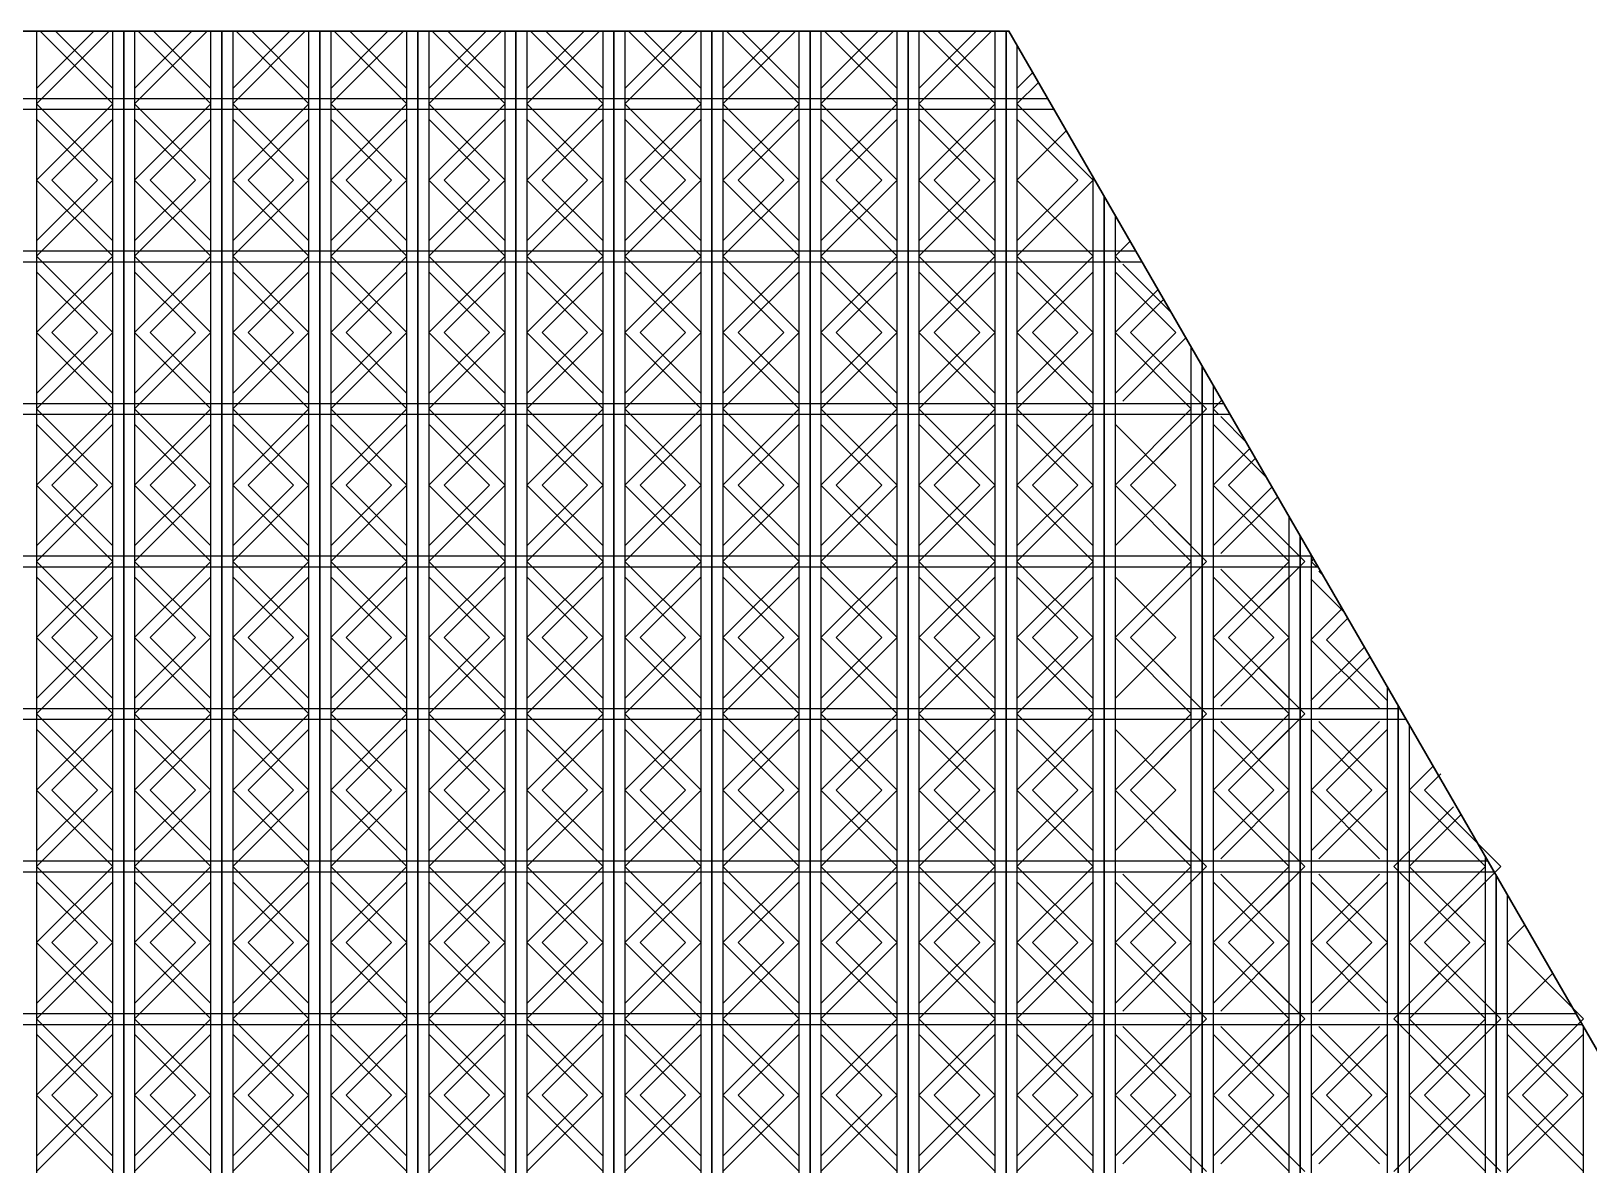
# Model space of a CAD drawing. Header units: millimetres. Extents: x 4404 to 35754, y 4815 to 12820.
# Drawn here: x 5293.4 to 5650.9, y 5927.9 to 6188 of the extents above; entities that cross this region are included whole.
import ezdxf

# ---------------------------------------------------------------- set-up
doc = ezdxf.new("R2010")
doc.units = ezdxf.units.MM
doc.layers.get('0').update_dxf_attribs({"color": 50})
doc.layers.add('3d', color=220, linetype='Continuous')

msp = doc.modelspace()

# ---------------------------------------------------------------- linework, layer by layer
at = {"color": 220, "lineweight": 30}
msp.add_lwpolyline([(5517.85, 5322), (5017.85, 5322), (4767.85, 5755.01), (5017.85, 6188.03), (5517.85, 6188.03), (5767.85, 5755.01), (5517.85, 5322)], dxfattribs=at)
at = {"layer": '3d'}
for p, q in [((5294.7, 6188.03), (5294.7, 5322)), ((5312.2, 5322), (5312.2, 6188.03)), ((5314.7, 6188.03), (5314.7, 5322)), ((5314.7, 5322), (5314.7, 6188.03)), ((5317.2, 6188.03), (5317.2, 5322)), ((5334.7, 5322), (5334.7, 6188.03)), ((5337.2, 6188.03), (5337.2, 5322)), ((5337.2, 5322), (5337.2, 6188.03)), ((5339.7, 6188.03), (5339.7, 5322)), ((5357.2, 5322), (5357.2, 6188.03)), ((5359.7, 6188.03), (5359.7, 5322)), ((5359.7, 5322), (5359.7, 6188.03)), ((5362.2, 6188.03), (5362.2, 5322)), ((5379.7, 5322), (5379.7, 6188.03)), ((5382.2, 6188.03), (5382.2, 5322)), ((5382.2, 5322), (5382.2, 6188.03)), ((5384.7, 6188.03), (5384.7, 5322)), ((5402.2, 5322), (5402.2, 6188.03)), ((5404.7, 6188.03), (5404.7, 5322)), ((5404.7, 5322), (5404.7, 6188.03)), ((5407.2, 6188.03), (5407.2, 5322)), ((5424.7, 5322), (5424.7, 6188.03)), ((5427.2, 6188.03), (5427.2, 5322)), ((5427.2, 5322), (5427.2, 6188.03)), ((5429.7, 6188.03), (5429.7, 5322)), ((5447.2, 5322), (5447.2, 6188.03)), ((5449.7, 6188.03), (5449.7, 5322)), ((5449.7, 5322), (5449.7, 6188.03)), ((5452.2, 6188.03), (5452.2, 5322)), ((5469.7, 5322), (5469.7, 6188.03)), ((5472.2, 6188.03), (5472.2, 5322)), ((5472.2, 5322), (5472.2, 6188.03)), ((5474.7, 6188.03), (5474.7, 5322)), ((5492.2, 5322), (5492.2, 6188.03)), ((5494.7, 6188.03), (5494.7, 5322)), ((5494.7, 5322), (5494.7, 6188.03)), ((5497.2, 6188.03), (5497.2, 5322)), ((5514.7, 5322), (5514.7, 6188.03)), ((5517.2, 6188.03), (5517.2, 5322)), ((5517.2, 5322), (5517.2, 6188.03)), ((5519.7, 6184.82), (5519.7, 5325.2)), ((5008.94, 6172.6), (5526.76, 6172.6)), ((5007.5, 6170.1), (5528.2, 6170.1)), ((5537.2, 5355.51), (5537.2, 6154.51)), ((5539.7, 6150.18), (5539.7, 5359.84)), ((5539.7, 5359.84), (5539.7, 6150.18)), ((5542.2, 6145.85), (5542.2, 5364.17)), ((4987.29, 6135.1), (5548.41, 6135.1)), ((4988.73, 6137.6), (5546.96, 6137.6)), ((4988.73, 6137.6), (5546.96, 6137.6)), ((5559.7, 5394.48), (5559.7, 6115.54)), ((5562.2, 6111.21), (5562.2, 5398.81)), ((5562.2, 5398.81), (5562.2, 6111.21)), ((5564.7, 6106.88), (5564.7, 5403.14)), ((4968.53, 6102.6), (5567.17, 6102.6)), ((4968.53, 6102.6), (5567.17, 6102.6)), ((4967.08, 6100.1), (5568.62, 6100.1)), ((5582.2, 5433.45), (5582.2, 6076.57)), ((5584.7, 6072.24), (5584.7, 5437.6)), ((5584.7, 5437.6), (5584.7, 6072.24)), ((4948.32, 6067.6), (5587.38, 6067.6)), ((4948.32, 6067.6), (5587.38, 6067.6)), ((5587.2, 6067.91), (5587.2, 5442.11)), ((4946.88, 6065.1), (5588.82, 6065.1)), ((4946.88, 6065.1), (5588.82, 6065.1)), ((5604.7, 5472.43), (5604.7, 6037.6)), ((4928.11, 6032.6), (5607.59, 6032.6)), ((5607.2, 6033.27), (5607.2, 5476.76)), ((5607.2, 5476.76), (5607.2, 6033.27)), ((4926.67, 6030.1), (5609.03, 6030.1)), ((5609.7, 6028.94), (5609.7, 5481.09)), ((4907.91, 5997.6), (5627.79, 5997.6)), ((5627.2, 5511.4), (5627.2, 5998.63)), ((4906.46, 5995.1), (5629.24, 5995.1)), ((5629.7, 5994.3), (5629.7, 5515.73)), ((5629.7, 5515.73), (5629.7, 5994.3)), ((5632.2, 5989.97), (5632.2, 5520.06)), ((4886.25, 5960.1), (5649.44, 5960.1)), ((4887.7, 5962.6), (5648, 5962.6)), ((5649.7, 5550.37), (5649.7, 5959.66))]:
    msp.add_line(p, q, dxfattribs=at)
for points in [[(5295.52, 6188.03), (5312.2, 6171.35), (5294.7, 6153.85), (5312.2, 6136.35), (5294.7, 6118.85), (5312.2, 6101.35), (5294.7, 6083.85), (5312.2, 6066.35), (5294.7, 6048.85), (5312.2, 6031.35), (5294.7, 6013.85), (5312.2, 5996.35), (5294.7, 5978.85), (5312.2, 5961.35), (5294.7, 5943.85), (5312.2, 5926.35)], [(5311.37, 6188.03), (5294.7, 6171.35), (5312.2, 6153.85), (5294.7, 6136.35), (5312.2, 6118.85), (5294.7, 6101.35), (5312.2, 6083.85), (5294.7, 6066.35), (5312.2, 6048.85), (5294.7, 6031.35), (5312.2, 6013.85), (5294.7, 5996.35), (5312.2, 5978.85), (5294.7, 5961.35), (5312.2, 5943.85), (5294.7, 5926.35)], [(5307.84, 6188.03), (5294.7, 6174.88)], [(5299.06, 6188.03), (5312.2, 6174.88)], [(5318.02, 6188.03), (5334.7, 6171.35), (5317.2, 6153.85), (5334.7, 6136.35), (5317.2, 6118.85), (5334.7, 6101.35), (5317.2, 6083.85), (5334.7, 6066.35), (5317.2, 6048.85), (5334.7, 6031.35), (5317.2, 6013.85), (5334.7, 5996.35), (5317.2, 5978.85), (5334.7, 5961.35), (5317.2, 5943.85), (5334.7, 5926.35)], [(5333.87, 6188.03), (5317.2, 6171.35), (5334.7, 6153.85), (5317.2, 6136.35), (5334.7, 6118.85), (5317.2, 6101.35), (5334.7, 6083.85), (5317.2, 6066.35), (5334.7, 6048.85), (5317.2, 6031.35), (5334.7, 6013.85), (5317.2, 5996.35), (5334.7, 5978.85), (5317.2, 5961.35), (5334.7, 5943.85), (5317.2, 5926.35)], [(5330.34, 6188.03), (5317.2, 6174.88)], [(5321.56, 6188.03), (5334.7, 6174.88)], [(5340.52, 6188.03), (5357.2, 6171.35), (5339.7, 6153.85), (5357.2, 6136.35), (5339.7, 6118.85), (5357.2, 6101.35), (5339.7, 6083.85), (5357.2, 6066.35), (5339.7, 6048.85), (5357.2, 6031.35), (5339.7, 6013.85), (5357.2, 5996.35), (5339.7, 5978.85), (5357.2, 5961.35), (5339.7, 5943.85), (5357.2, 5926.35)], [(5356.37, 6188.03), (5339.7, 6171.35), (5357.2, 6153.85), (5339.7, 6136.35), (5357.2, 6118.85), (5339.7, 6101.35), (5357.2, 6083.85), (5339.7, 6066.35), (5357.2, 6048.85), (5339.7, 6031.35), (5357.2, 6013.85), (5339.7, 5996.35), (5357.2, 5978.85), (5339.7, 5961.35), (5357.2, 5943.85), (5339.7, 5926.35)], [(5352.84, 6188.03), (5339.7, 6174.88)], [(5344.06, 6188.03), (5357.2, 6174.88)], [(5363.02, 6188.03), (5379.7, 6171.35), (5362.2, 6153.85), (5379.7, 6136.35), (5362.2, 6118.85), (5379.7, 6101.35), (5362.2, 6083.85), (5379.7, 6066.35), (5362.2, 6048.85), (5379.7, 6031.35), (5362.2, 6013.85), (5379.7, 5996.35), (5362.2, 5978.85), (5379.7, 5961.35), (5362.2, 5943.85), (5379.7, 5926.35)], [(5378.87, 6188.03), (5362.2, 6171.35), (5379.7, 6153.85), (5362.2, 6136.35), (5379.7, 6118.85), (5362.2, 6101.35), (5379.7, 6083.85), (5362.2, 6066.35), (5379.7, 6048.85), (5362.2, 6031.35), (5379.7, 6013.85), (5362.2, 5996.35), (5379.7, 5978.85), (5362.2, 5961.35), (5379.7, 5943.85), (5362.2, 5926.35)], [(5375.34, 6188.03), (5362.2, 6174.88)], [(5366.56, 6188.03), (5379.7, 6174.88)], [(5385.52, 6188.03), (5402.2, 6171.35), (5384.7, 6153.85), (5402.2, 6136.35), (5384.7, 6118.85), (5402.2, 6101.35), (5384.7, 6083.85), (5402.2, 6066.35), (5384.7, 6048.85), (5402.2, 6031.35), (5384.7, 6013.85), (5402.2, 5996.35), (5384.7, 5978.85), (5402.2, 5961.35), (5384.7, 5943.85), (5402.2, 5926.35)], [(5401.37, 6188.03), (5384.7, 6171.35), (5402.2, 6153.85), (5384.7, 6136.35), (5402.2, 6118.85), (5384.7, 6101.35), (5402.2, 6083.85), (5384.7, 6066.35), (5402.2, 6048.85), (5384.7, 6031.35), (5402.2, 6013.85), (5384.7, 5996.35), (5402.2, 5978.85), (5384.7, 5961.35), (5402.2, 5943.85), (5384.7, 5926.35)], [(5397.84, 6188.03), (5384.7, 6174.88)], [(5389.06, 6188.03), (5402.2, 6174.88)], [(5408.02, 6188.03), (5424.7, 6171.35), (5407.2, 6153.85), (5424.7, 6136.35), (5407.2, 6118.85), (5424.7, 6101.35), (5407.2, 6083.85), (5424.7, 6066.35), (5407.2, 6048.85), (5424.7, 6031.35), (5407.2, 6013.85), (5424.7, 5996.35), (5407.2, 5978.85), (5424.7, 5961.35), (5407.2, 5943.85), (5424.7, 5926.35)], [(5423.87, 6188.03), (5407.2, 6171.35), (5424.7, 6153.85), (5407.2, 6136.35), (5424.7, 6118.85), (5407.2, 6101.35), (5424.7, 6083.85), (5407.2, 6066.35), (5424.7, 6048.85), (5407.2, 6031.35), (5424.7, 6013.85), (5407.2, 5996.35), (5424.7, 5978.85), (5407.2, 5961.35), (5424.7, 5943.85), (5407.2, 5926.35)], [(5420.34, 6188.03), (5407.2, 6174.88)], [(5411.56, 6188.03), (5424.7, 6174.88)], [(5430.52, 6188.03), (5447.2, 6171.35), (5429.7, 6153.85), (5447.2, 6136.35), (5429.7, 6118.85), (5447.2, 6101.35), (5429.7, 6083.85), (5447.2, 6066.35), (5429.7, 6048.85), (5447.2, 6031.35), (5429.7, 6013.85), (5447.2, 5996.35), (5429.7, 5978.85), (5447.2, 5961.35), (5429.7, 5943.85), (5447.2, 5926.35)], [(5446.37, 6188.03), (5429.7, 6171.35), (5447.2, 6153.85), (5429.7, 6136.35), (5447.2, 6118.85), (5429.7, 6101.35), (5447.2, 6083.85), (5429.7, 6066.35), (5447.2, 6048.85), (5429.7, 6031.35), (5447.2, 6013.85), (5429.7, 5996.35), (5447.2, 5978.85), (5429.7, 5961.35), (5447.2, 5943.85), (5429.7, 5926.35)], [(5442.84, 6188.03), (5429.7, 6174.88)], [(5434.06, 6188.03), (5447.2, 6174.88)], [(5453.02, 6188.03), (5469.7, 6171.35), (5452.2, 6153.85), (5469.7, 6136.35), (5452.2, 6118.85), (5469.7, 6101.35), (5452.2, 6083.85), (5469.7, 6066.35), (5452.2, 6048.85), (5469.7, 6031.35), (5452.2, 6013.85), (5469.7, 5996.35), (5452.2, 5978.85), (5469.7, 5961.35), (5452.2, 5943.85), (5469.7, 5926.35)], [(5468.87, 6188.03), (5452.2, 6171.35), (5469.7, 6153.85), (5452.2, 6136.35), (5469.7, 6118.85), (5452.2, 6101.35), (5469.7, 6083.85), (5452.2, 6066.35), (5469.7, 6048.85), (5452.2, 6031.35), (5469.7, 6013.85), (5452.2, 5996.35), (5469.7, 5978.85), (5452.2, 5961.35), (5469.7, 5943.85), (5452.2, 5926.35)], [(5465.34, 6188.03), (5452.2, 6174.88)], [(5456.56, 6188.03), (5469.7, 6174.88)], [(5475.52, 6188.03), (5492.2, 6171.35), (5474.7, 6153.85), (5492.2, 6136.35), (5474.7, 6118.85), (5492.2, 6101.35), (5474.7, 6083.85), (5492.2, 6066.35), (5474.7, 6048.85), (5492.2, 6031.35), (5474.7, 6013.85), (5492.2, 5996.35), (5474.7, 5978.85), (5492.2, 5961.35), (5474.7, 5943.85), (5492.2, 5926.35)], [(5491.37, 6188.03), (5474.7, 6171.35), (5492.2, 6153.85), (5474.7, 6136.35), (5492.2, 6118.85), (5474.7, 6101.35), (5492.2, 6083.85), (5474.7, 6066.35), (5492.2, 6048.85), (5474.7, 6031.35), (5492.2, 6013.85), (5474.7, 5996.35), (5492.2, 5978.85), (5474.7, 5961.35), (5492.2, 5943.85), (5474.7, 5926.35)], [(5487.84, 6188.03), (5474.7, 6174.88)], [(5479.06, 6188.03), (5492.2, 6174.88)], [(5498.02, 6188.03), (5514.7, 6171.35), (5497.2, 6153.85), (5514.7, 6136.35), (5497.2, 6118.85), (5514.7, 6101.35), (5497.2, 6083.85), (5514.7, 6066.35), (5497.2, 6048.85), (5514.7, 6031.35), (5497.2, 6013.85), (5514.7, 5996.35), (5497.2, 5978.85), (5514.7, 5961.35), (5497.2, 5943.85), (5514.7, 5926.35)], [(5513.87, 6188.03), (5497.2, 6171.35), (5514.7, 6153.85), (5497.2, 6136.35), (5514.7, 6118.85), (5497.2, 6101.35), (5514.7, 6083.85), (5497.2, 6066.35), (5514.7, 6048.85), (5497.2, 6031.35), (5514.7, 6013.85), (5497.2, 5996.35), (5514.7, 5978.85), (5497.2, 5961.35), (5514.7, 5943.85), (5497.2, 5926.35)], [(5510.34, 6188.03), (5497.2, 6174.88)], [(5501.56, 6188.03), (5514.7, 6174.88)], [(5523.34, 6178.52), (5519.7, 6174.88)], [(5524.63, 6176.28), (5519.7, 6171.35), (5537.2, 6153.85), (5519.7, 6136.35), (5537.2, 6118.85), (5519.7, 6101.35), (5537.2, 6083.85), (5519.7, 6066.35), (5537.2, 6048.85), (5519.7, 6031.35), (5537.2, 6013.85), (5519.7, 5996.35), (5537.2, 5978.85), (5519.7, 5961.35), (5537.2, 5943.85), (5519.7, 5926.35)], [(5294.7, 6167.81), (5308.66, 6153.85), (5294.7, 6139.88)], [(5312.2, 6167.81), (5298.23, 6153.85), (5312.2, 6139.88)], [(5317.2, 6167.81), (5331.16, 6153.85), (5317.2, 6139.88)], [(5334.7, 6167.81), (5320.73, 6153.85), (5334.7, 6139.88)], [(5339.7, 6167.81), (5353.66, 6153.85), (5339.7, 6139.88)], [(5357.2, 6167.81), (5343.23, 6153.85), (5357.2, 6139.88)], [(5362.2, 6167.81), (5376.16, 6153.85), (5362.2, 6139.88)], [(5379.7, 6167.81), (5365.73, 6153.85), (5379.7, 6139.88)], [(5384.7, 6167.81), (5398.66, 6153.85), (5384.7, 6139.88)], [(5402.2, 6167.81), (5388.23, 6153.85), (5402.2, 6139.88)], [(5407.2, 6167.81), (5421.16, 6153.85), (5407.2, 6139.88)], [(5424.7, 6167.81), (5410.73, 6153.85), (5424.7, 6139.88)], [(5429.7, 6167.81), (5443.66, 6153.85), (5429.7, 6139.88)], [(5447.2, 6167.81), (5433.23, 6153.85), (5447.2, 6139.88)], [(5452.2, 6167.81), (5466.16, 6153.85), (5452.2, 6139.88)], [(5469.7, 6167.81), (5455.73, 6153.85), (5469.7, 6139.88)], [(5474.7, 6167.81), (5488.66, 6153.85), (5474.7, 6139.88)], [(5492.2, 6167.81), (5478.23, 6153.85), (5492.2, 6139.88)], [(5497.2, 6167.81), (5511.16, 6153.85), (5497.2, 6139.88)], [(5514.7, 6167.81), (5500.73, 6153.85), (5514.7, 6139.88)], [(5519.7, 6167.81), (5533.66, 6153.85), (5519.7, 6139.88)], [(5531.04, 6165.19), (5519.7, 6153.85), (5537.2, 6136.35), (5519.7, 6118.85), (5537.2, 6101.35), (5519.7, 6083.85), (5537.2, 6066.35), (5519.7, 6048.85), (5537.2, 6031.35), (5519.7, 6013.85), (5537.2, 5996.35), (5519.7, 5978.85), (5537.2, 5961.35), (5519.7, 5943.85), (5537.2, 5926.35)], [(5545.68, 6139.83), (5542.2, 6136.35), (5543.45, 6135.1)], [(5294.7, 6132.81), (5308.66, 6118.85), (5294.7, 6104.88)], [(5312.2, 6132.81), (5298.23, 6118.85), (5312.2, 6104.88)], [(5317.2, 6132.81), (5331.16, 6118.85), (5317.2, 6104.88)], [(5334.7, 6132.81), (5320.73, 6118.85), (5334.7, 6104.88)], [(5339.7, 6132.81), (5353.66, 6118.85), (5339.7, 6104.88)], [(5357.2, 6132.81), (5343.23, 6118.85), (5357.2, 6104.88)], [(5362.2, 6132.81), (5376.16, 6118.85), (5362.2, 6104.88)], [(5379.7, 6132.81), (5365.73, 6118.85), (5379.7, 6104.88)], [(5384.7, 6132.81), (5398.66, 6118.85), (5384.7, 6104.88)], [(5402.2, 6132.81), (5388.23, 6118.85), (5402.2, 6104.88)], [(5407.2, 6132.81), (5421.16, 6118.85), (5407.2, 6104.88)], [(5424.7, 6132.81), (5410.73, 6118.85), (5424.7, 6104.88)], [(5429.7, 6132.81), (5443.66, 6118.85), (5429.7, 6104.88)], [(5447.2, 6132.81), (5433.23, 6118.85), (5447.2, 6104.88)], [(5452.2, 6132.81), (5466.16, 6118.85), (5452.2, 6104.88)], [(5469.7, 6132.81), (5455.73, 6118.85), (5469.7, 6104.88)], [(5474.7, 6132.81), (5488.66, 6118.85), (5474.7, 6104.88)], [(5492.2, 6132.81), (5478.23, 6118.85), (5492.2, 6104.88)], [(5497.2, 6132.81), (5511.16, 6118.85), (5497.2, 6104.88)], [(5514.7, 6132.81), (5500.73, 6118.85), (5514.7, 6104.88)], [(5519.7, 6132.81), (5533.66, 6118.85), (5519.7, 6104.88)], [(5537.2, 6132.81), (5523.23, 6118.85), (5537.2, 6104.88)], [(5542.2, 6132.81), (5556.16, 6118.85), (5542.2, 6104.88)], [(5543.97, 6134.58), (5555.18, 6123.36)], [(5552.08, 6128.73), (5542.2, 6118.85), (5559.7, 6101.35), (5542.2, 6083.85), (5559.7, 6066.35), (5542.2, 6048.85), (5559.7, 6031.35), (5542.2, 6013.85), (5559.7, 5996.35), (5542.2, 5978.85), (5559.7, 5961.35), (5542.2, 5943.85), (5559.7, 5926.35)], [(5553.38, 6126.49), (5545.73, 6118.85), (5563.23, 6101.35), (5545.73, 6083.85), (5563.23, 6066.35), (5545.73, 6048.85), (5563.23, 6031.35), (5545.73, 6013.85), (5563.23, 5996.35), (5545.73, 5978.85), (5563.23, 5961.35), (5545.73, 5943.85), (5563.23, 5926.35)], [(5558.49, 6117.64), (5543.97, 6103.12)], [(5566.72, 6103.37), (5564.7, 6101.35), (5565.95, 6100.1)], [(5566.47, 6099.58), (5572.26, 6093.79)], [(5294.7, 6097.81), (5308.66, 6083.85), (5294.7, 6069.88)], [(5312.2, 6097.81), (5298.23, 6083.85), (5312.2, 6069.88)], [(5317.2, 6097.81), (5331.16, 6083.85), (5317.2, 6069.88)], [(5334.7, 6097.81), (5320.73, 6083.85), (5334.7, 6069.88)], [(5339.7, 6097.81), (5353.66, 6083.85), (5339.7, 6069.88)], [(5357.2, 6097.81), (5343.23, 6083.85), (5357.2, 6069.88)], [(5362.2, 6097.81), (5376.16, 6083.85), (5362.2, 6069.88)], [(5379.7, 6097.81), (5365.73, 6083.85), (5379.7, 6069.88)], [(5384.7, 6097.81), (5398.66, 6083.85), (5384.7, 6069.88)], [(5402.2, 6097.81), (5388.23, 6083.85), (5402.2, 6069.88)], [(5407.2, 6097.81), (5421.16, 6083.85), (5407.2, 6069.88)], [(5424.7, 6097.81), (5410.73, 6083.85), (5424.7, 6069.88)], [(5429.7, 6097.81), (5443.66, 6083.85), (5429.7, 6069.88)], [(5447.2, 6097.81), (5433.23, 6083.85), (5447.2, 6069.88)], [(5452.2, 6097.81), (5466.16, 6083.85), (5452.2, 6069.88)], [(5469.7, 6097.81), (5455.73, 6083.85), (5469.7, 6069.88)], [(5474.7, 6097.81), (5488.66, 6083.85), (5474.7, 6069.88)], [(5492.2, 6097.81), (5478.23, 6083.85), (5492.2, 6069.88)], [(5497.2, 6097.81), (5511.16, 6083.85), (5497.2, 6069.88)], [(5514.7, 6097.81), (5500.73, 6083.85), (5514.7, 6069.88)], [(5519.7, 6097.81), (5533.66, 6083.85), (5519.7, 6069.88)], [(5537.2, 6097.81), (5523.23, 6083.85), (5537.2, 6069.88)], [(5542.2, 6097.81), (5556.16, 6083.85), (5542.2, 6069.88)], [(5559.7, 6097.81), (5545.73, 6083.85), (5559.7, 6069.88)], [(5564.7, 6097.81), (5577.09, 6085.42)], [(5573.13, 6092.28), (5564.7, 6083.85), (5582.2, 6066.35), (5564.7, 6048.85), (5582.2, 6031.35), (5564.7, 6013.85), (5582.2, 5996.35), (5564.7, 5978.85), (5582.2, 5961.35), (5564.7, 5943.85), (5582.2, 5926.35)], [(5574.42, 6090.04), (5568.23, 6083.85), (5585.73, 6066.35), (5568.23, 6048.85), (5585.73, 6031.35), (5568.23, 6013.85), (5585.73, 5996.35), (5568.23, 5978.85), (5585.73, 5961.35), (5568.23, 5943.85), (5585.73, 5926.35)], [(5574.42, 6090.04), (5568.23, 6083.85), (5585.73, 6066.35), (5568.23, 6048.85), (5585.73, 6031.35), (5568.23, 6013.85), (5585.73, 5996.35), (5568.23, 5978.85), (5585.73, 5961.35), (5568.23, 5943.85), (5585.73, 5926.35)], [(5578.24, 6083.43), (5564.7, 6069.88)], [(5579.53, 6081.18), (5566.47, 6068.12)], [(5587.77, 6066.92), (5587.2, 6066.35), (5588.45, 6065.1)], [(5566.47, 6064.58), (5582.2, 6048.85), (5566.47, 6033.12)], [(5588.94, 6064.09), (5590.03, 6063.01)], [(5294.7, 6062.81), (5308.66, 6048.85), (5294.7, 6034.88)], [(5312.2, 6062.81), (5298.23, 6048.85), (5312.2, 6034.88)], [(5317.2, 6062.81), (5331.16, 6048.85), (5317.2, 6034.88)], [(5334.7, 6062.81), (5320.73, 6048.85), (5334.7, 6034.88)], [(5339.7, 6062.81), (5353.66, 6048.85), (5339.7, 6034.88)], [(5357.2, 6062.81), (5343.23, 6048.85), (5357.2, 6034.88)], [(5362.2, 6062.81), (5376.16, 6048.85), (5362.2, 6034.88)], [(5379.7, 6062.81), (5365.73, 6048.85), (5379.7, 6034.88)], [(5384.7, 6062.81), (5398.66, 6048.85), (5384.7, 6034.88)], [(5402.2, 6062.81), (5388.23, 6048.85), (5402.2, 6034.88)], [(5407.2, 6062.81), (5421.16, 6048.85), (5407.2, 6034.88)], [(5424.7, 6062.81), (5410.73, 6048.85), (5424.7, 6034.88)], [(5429.7, 6062.81), (5443.66, 6048.85), (5429.7, 6034.88)], [(5447.2, 6062.81), (5433.23, 6048.85), (5447.2, 6034.88)], [(5452.2, 6062.81), (5466.16, 6048.85), (5452.2, 6034.88)], [(5469.7, 6062.81), (5455.73, 6048.85), (5469.7, 6034.88)], [(5474.7, 6062.81), (5488.66, 6048.85), (5474.7, 6034.88)], [(5492.2, 6062.81), (5478.23, 6048.85), (5492.2, 6034.88)], [(5497.2, 6062.81), (5511.16, 6048.85), (5497.2, 6034.88)], [(5514.7, 6062.81), (5500.73, 6048.85), (5514.7, 6034.88)], [(5519.7, 6062.81), (5533.66, 6048.85), (5519.7, 6034.88)], [(5537.2, 6062.81), (5523.23, 6048.85), (5537.2, 6034.88)], [(5542.2, 6062.81), (5556.16, 6048.85), (5542.2, 6034.88)], [(5559.7, 6062.81), (5545.73, 6048.85), (5559.7, 6034.88)], [(5564.7, 6062.81), (5578.66, 6048.85), (5564.7, 6034.88)], [(5582.2, 6062.81), (5568.23, 6048.85), (5582.2, 6034.88)], [(5587.18, 6062.33), (5594.86, 6054.65)], [(5594.35, 6055.53), (5587.18, 6048.36), (5602.91, 6032.63)], [(5595.64, 6053.29), (5590.71, 6048.36), (5604.68, 6034.4)], [(5599.46, 6046.68), (5587.18, 6034.4)], [(5600.75, 6044.44), (5588.94, 6032.63)], [(5294.7, 6027.81), (5308.66, 6013.85), (5294.7, 5999.88)], [(5312.2, 6027.81), (5298.23, 6013.85), (5312.2, 5999.88)], [(5317.2, 6027.81), (5331.16, 6013.85), (5317.2, 5999.88)], [(5334.7, 6027.81), (5320.73, 6013.85), (5334.7, 5999.88)], [(5339.7, 6027.81), (5353.66, 6013.85), (5339.7, 5999.88)], [(5357.2, 6027.81), (5343.23, 6013.85), (5357.2, 5999.88)], [(5362.2, 6027.81), (5376.16, 6013.85), (5362.2, 5999.88)], [(5379.7, 6027.81), (5365.73, 6013.85), (5379.7, 5999.88)], [(5384.7, 6027.81), (5398.66, 6013.85), (5384.7, 5999.88)], [(5402.2, 6027.81), (5388.23, 6013.85), (5402.2, 5999.88)], [(5407.2, 6027.81), (5421.16, 6013.85), (5407.2, 5999.88)], [(5424.7, 6027.81), (5410.73, 6013.85), (5424.7, 5999.88)], [(5429.7, 6027.81), (5443.66, 6013.85), (5429.7, 5999.88)], [(5447.2, 6027.81), (5433.23, 6013.85), (5447.2, 5999.88)], [(5452.2, 6027.81), (5466.16, 6013.85), (5452.2, 5999.88)], [(5469.7, 6027.81), (5455.73, 6013.85), (5469.7, 5999.88)], [(5474.7, 6027.81), (5488.66, 6013.85), (5474.7, 5999.88)], [(5492.2, 6027.81), (5478.23, 6013.85), (5492.2, 5999.88)], [(5497.2, 6027.81), (5511.16, 6013.85), (5497.2, 5999.88)], [(5514.7, 6027.81), (5500.73, 6013.85), (5514.7, 5999.88)], [(5519.7, 6027.81), (5533.66, 6013.85), (5519.7, 5999.88)], [(5537.2, 6027.81), (5523.23, 6013.85), (5537.2, 5999.88)], [(5542.2, 6027.81), (5556.16, 6013.85), (5542.2, 5999.88)], [(5559.7, 6027.81), (5545.73, 6013.85), (5559.7, 5999.88)], [(5564.7, 6027.81), (5578.66, 6013.85), (5564.7, 5999.88)], [(5566.47, 6029.58), (5582.2, 6013.85), (5566.47, 5998.12)], [(5582.2, 6027.81), (5568.23, 6013.85), (5582.2, 5999.88)], [(5602.93, 6029.58), (5587.2, 6013.85), (5602.93, 5998.12)], [(5587.2, 6027.81), (5601.16, 6013.85), (5587.2, 5999.88)], [(5588.97, 6029.58), (5604.7, 6013.85), (5588.97, 5998.12)], [(5604.7, 6027.81), (5590.73, 6013.85), (5604.7, 5999.88)], [(5615.22, 6019.37), (5609.7, 6013.85), (5627.2, 5996.35), (5609.7, 5978.85), (5627.2, 5961.35), (5609.7, 5943.85), (5627.2, 5926.35)], [(5616.99, 6017.6), (5613.23, 6013.85), (5630.73, 5996.35), (5613.23, 5978.85), (5630.73, 5961.35), (5613.23, 5943.85), (5630.73, 5926.35)], [(5619.86, 6010.05), (5606.16, 5996.35), (5623.66, 5978.85), (5606.16, 5961.35), (5623.66, 5943.85), (5606.16, 5926.35)], [(5621.63, 6008.28), (5609.7, 5996.35), (5627.2, 5978.85), (5609.7, 5961.35), (5627.2, 5943.85), (5609.7, 5926.35)], [(5294.7, 5992.81), (5308.66, 5978.85), (5294.7, 5964.88)], [(5312.2, 5992.81), (5298.23, 5978.85), (5312.2, 5964.88)], [(5317.2, 5992.81), (5331.16, 5978.85), (5317.2, 5964.88)], [(5334.7, 5992.81), (5320.73, 5978.85), (5334.7, 5964.88)], [(5339.7, 5992.81), (5353.66, 5978.85), (5339.7, 5964.88)], [(5357.2, 5992.81), (5343.23, 5978.85), (5357.2, 5964.88)], [(5362.2, 5992.81), (5376.16, 5978.85), (5362.2, 5964.88)], [(5379.7, 5992.81), (5365.73, 5978.85), (5379.7, 5964.88)], [(5384.7, 5992.81), (5398.66, 5978.85), (5384.7, 5964.88)], [(5402.2, 5992.81), (5388.23, 5978.85), (5402.2, 5964.88)], [(5407.2, 5992.81), (5421.16, 5978.85), (5407.2, 5964.88)], [(5424.7, 5992.81), (5410.73, 5978.85), (5424.7, 5964.88)], [(5429.7, 5992.81), (5443.66, 5978.85), (5429.7, 5964.88)], [(5447.2, 5992.81), (5433.23, 5978.85), (5447.2, 5964.88)], [(5452.2, 5992.81), (5466.16, 5978.85), (5452.2, 5964.88)], [(5469.7, 5992.81), (5455.73, 5978.85), (5469.7, 5964.88)], [(5474.7, 5992.81), (5488.66, 5978.85), (5474.7, 5964.88)], [(5492.2, 5992.81), (5478.23, 5978.85), (5492.2, 5964.88)], [(5497.2, 5992.81), (5511.16, 5978.85), (5497.2, 5964.88)], [(5514.7, 5992.81), (5500.73, 5978.85), (5514.7, 5964.88)], [(5519.7, 5992.81), (5533.66, 5978.85), (5519.7, 5964.88)], [(5537.2, 5992.81), (5523.23, 5978.85), (5537.2, 5964.88)], [(5542.2, 5992.81), (5556.16, 5978.85), (5542.2, 5964.88)], [(5543.97, 5994.58), (5559.7, 5978.85), (5543.97, 5963.12)], [(5559.7, 5992.81), (5545.73, 5978.85), (5559.7, 5964.88)], [(5564.7, 5992.81), (5578.66, 5978.85), (5564.7, 5964.88)], [(5566.47, 5994.58), (5582.2, 5978.85), (5566.47, 5963.12)], [(5582.2, 5992.81), (5568.23, 5978.85), (5582.2, 5964.88)], [(5602.93, 5994.58), (5587.2, 5978.85), (5602.93, 5963.12)], [(5587.2, 5992.81), (5601.16, 5978.85), (5587.2, 5964.88)], [(5588.97, 5994.58), (5604.7, 5978.85), (5588.97, 5963.12)], [(5604.7, 5992.81), (5590.73, 5978.85), (5604.7, 5964.88)], [(5609.7, 5992.81), (5623.66, 5978.85), (5609.7, 5964.88)], [(5627.2, 5992.81), (5613.23, 5978.85), (5627.2, 5964.88)], [(5636.27, 5982.92), (5632.2, 5978.85), (5649.7, 5961.35), (5632.2, 5943.85), (5649.7, 5926.35)], [(5642.67, 5971.82), (5632.2, 5961.35), (5649.7, 5943.85), (5632.2, 5926.35)], [(5543.97, 5959.58), (5559.7, 5943.85), (5543.97, 5928.12)], [(5566.47, 5959.58), (5582.2, 5943.85), (5566.47, 5928.12)], [(5602.93, 5959.58), (5587.2, 5943.85), (5602.93, 5928.12)], [(5588.97, 5959.58), (5604.7, 5943.85), (5588.97, 5928.12)], [(5294.7, 5957.81), (5308.66, 5943.85), (5294.7, 5929.88)], [(5312.2, 5957.81), (5298.23, 5943.85), (5312.2, 5929.88)], [(5317.2, 5957.81), (5331.16, 5943.85), (5317.2, 5929.88)], [(5334.7, 5957.81), (5320.73, 5943.85), (5334.7, 5929.88)], [(5339.7, 5957.81), (5353.66, 5943.85), (5339.7, 5929.88)], [(5357.2, 5957.81), (5343.23, 5943.85), (5357.2, 5929.88)], [(5362.2, 5957.81), (5376.16, 5943.85), (5362.2, 5929.88)], [(5379.7, 5957.81), (5365.73, 5943.85), (5379.7, 5929.88)], [(5384.7, 5957.81), (5398.66, 5943.85), (5384.7, 5929.88)], [(5402.2, 5957.81), (5388.23, 5943.85), (5402.2, 5929.88)], [(5407.2, 5957.81), (5421.16, 5943.85), (5407.2, 5929.88)], [(5424.7, 5957.81), (5410.73, 5943.85), (5424.7, 5929.88)], [(5429.7, 5957.81), (5443.66, 5943.85), (5429.7, 5929.88)], [(5447.2, 5957.81), (5433.23, 5943.85), (5447.2, 5929.88)], [(5452.2, 5957.81), (5466.16, 5943.85), (5452.2, 5929.88)], [(5469.7, 5957.81), (5455.73, 5943.85), (5469.7, 5929.88)], [(5474.7, 5957.81), (5488.66, 5943.85), (5474.7, 5929.88)], [(5492.2, 5957.81), (5478.23, 5943.85), (5492.2, 5929.88)], [(5497.2, 5957.81), (5511.16, 5943.85), (5497.2, 5929.88)], [(5514.7, 5957.81), (5500.73, 5943.85), (5514.7, 5929.88)], [(5519.7, 5957.81), (5533.66, 5943.85), (5519.7, 5929.88)], [(5537.2, 5957.81), (5523.23, 5943.85), (5537.2, 5929.88)], [(5542.2, 5957.81), (5556.16, 5943.85), (5542.2, 5929.88)], [(5559.7, 5957.81), (5545.73, 5943.85), (5559.7, 5929.88)], [(5564.7, 5957.81), (5578.66, 5943.85), (5564.7, 5929.88)], [(5582.2, 5957.81), (5568.23, 5943.85), (5582.2, 5929.88)], [(5587.2, 5957.81), (5601.16, 5943.85), (5587.2, 5929.88)], [(5604.7, 5957.81), (5590.73, 5943.85), (5604.7, 5929.88)], [(5609.7, 5957.81), (5623.66, 5943.85), (5609.7, 5929.88)], [(5627.2, 5957.81), (5613.23, 5943.85), (5627.2, 5929.88)], [(5632.2, 5957.81), (5646.16, 5943.85), (5632.2, 5929.88)], [(5649.7, 5957.81), (5635.73, 5943.85), (5649.7, 5929.88)]]:
    msp.add_lwpolyline(points, dxfattribs=at)

doc.saveas('drawing.dxf')
